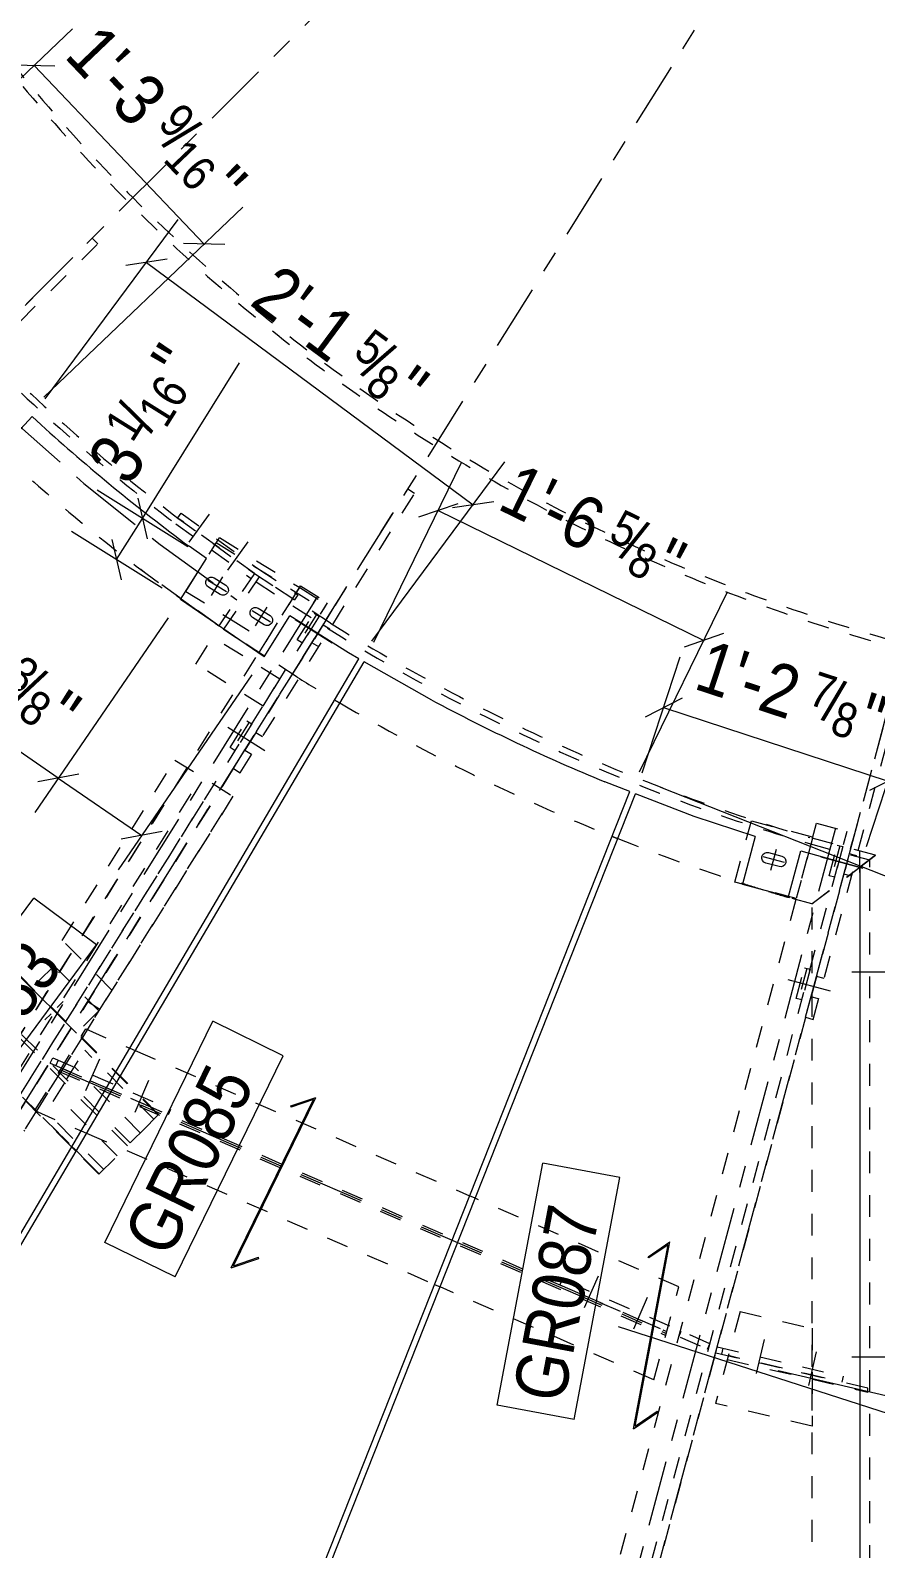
# Model space of a CAD drawing. Header units: millimetres. Extents: x -16923 to 12967, y -5402 to 13813.
# Drawn here: x -11345 to -9992, y -486 to 1944 of the extents above; entities that cross this region are included whole.
import ezdxf

# ---------------------------------------------------------------- set-up
doc = ezdxf.new("R2010")
doc.units = ezdxf.units.MM
doc.header["$LTSCALE"] = 35
for name, pattern in [('XKITLINE00', [0]), ('XKITLINE01', [4, 1, -1, 1, -1]), ('XKITLINE02', [4, 2, -2]), ('XKITLINE03', [6, 3, -1, 1, -1])]:
    doc.linetypes.add(name, pattern=pattern)
for name, color, linetype, lineweight in [('Bolt', 3, 'Continuous', 0), ('Dimension', 7, 'Continuous', 0), ('Graphic object', 3, 'Continuous', 0), ('Grid', 1, 'Continuous', 0), ('Part', 2, 'Continuous', 0), ('Part mark', 3, 'Continuous', 0)]:
    doc.layers.add(name, color=color, linetype=linetype, lineweight=lineweight)
doc.styles.add('ARIAL', font='arial.ttf')

msp = doc.modelspace()

# ---------------------------------------------------------------- linework, layer by layer
at = {"layer": 'Bolt', "color": 8, "linetype": 'XKITLINE00', "lineweight": 0}
for p, q in [((-11090.920053, 1124.970126), (-11058.370563, 1170.000363)), ((-11029.164303, 1080.330829), (-10996.614813, 1125.361066)), ((-11055.494112, 1039.723563), (-11036.981382, 1069.350125)), ((-11064.275655, 1061.867062), (-11063.068322, 1065.053755)), ((-11064.171589, 1058.460905), (-11064.275655, 1061.867062)), ((-11062.771962, 1055.353852), (-11064.171589, 1058.460905)), ((-11063.068322, 1065.053755), (-11060.733402, 1067.535853)), ((-11060.289864, 1053.018932), (-11062.771962, 1055.353852)), ((-11031.424466, 1045.280479), (-11061.051028, 1063.793209)), ((-11060.733402, 1067.535853), (-11057.626349, 1068.93548)), ((-11041.441995, 1041.241476), (-11060.289864, 1053.018932)), ((-11057.626349, 1068.93548), (-11054.220192, 1069.039546)), ((-11054.220192, 1069.039546), (-11051.033499, 1067.832212)), ((-11051.033499, 1067.832212), (-11032.18563, 1056.054756)), ((-11032.18563, 1056.054756), (-11029.703532, 1053.719836)), ((-11029.703532, 1053.719836), (-11028.303905, 1050.612783)), ((-11028.199839, 1047.206626), (-11029.407172, 1044.019934)), ((-11028.303905, 1050.612783), (-11028.199839, 1047.206626)), ((-11038.255302, 1040.034142), (-11041.441995, 1041.241476)), ((-11034.849145, 1040.138209), (-11038.255302, 1040.034142)), ((-11031.742092, 1041.537835), (-11034.849145, 1040.138209)), ((-11029.407172, 1044.019934), (-11031.742092, 1041.537835)), ((-10986.941006, 1020.437743), (-10983.534849, 1020.541809)), ((-10984.80877, 991.225827), (-10966.296039, 1020.852388)), ((-10983.534849, 1020.541809), (-10980.348157, 1019.334476)), ((-10993.590313, 1013.369326), (-10992.382979, 1016.556018)), ((-10993.486247, 1009.963169), (-10993.590313, 1013.369326)), ((-10992.08662, 1006.856115), (-10993.486247, 1009.963169)), ((-10992.382979, 1016.556018), (-10990.048059, 1019.038116)), ((-10989.604522, 1004.521195), (-10992.08662, 1006.856115)), ((-10960.739124, 996.782743), (-10990.365685, 1015.295473)), ((-10990.048059, 1019.038116), (-10986.941006, 1020.437743)), ((-10970.756652, 992.743739), (-10989.604522, 1004.521195)), ((-10980.348157, 1019.334476), (-10961.500287, 1007.55702)), ((-10961.500287, 1007.55702), (-10959.018189, 1005.2221)), ((-10959.018189, 1005.2221), (-10957.618562, 1002.115047)), ((-10957.514496, 998.70889), (-10958.72183, 995.522197)), ((-10957.618562, 1002.115047), (-10957.514496, 998.70889)), ((-10967.56996, 991.536406), (-10970.756652, 992.743739)), ((-10964.163803, 991.640472), (-10967.56996, 991.536406)), ((-10961.05675, 993.040099), (-10964.163803, 991.640472)), ((-10958.72183, 995.522197), (-10961.05675, 993.040099)), ((-10159.557202, 600.135914), (-10150.517947, 633.870872)), ((-10174.427981, 618.739868), (-10174.205165, 622.139333)), ((-10173.332912, 615.513893), (-10174.427981, 618.739868)), ((-10174.205165, 622.139333), (-10172.698397, 625.194765)), ((-10171.086671, 612.952549), (-10173.332912, 615.513893)), ((-10172.698397, 625.194765), (-10170.137052, 627.441006)), ((-10138.170095, 612.483766), (-10171.905054, 621.523021)), ((-10168.031239, 611.44578), (-10171.086671, 612.952549)), ((-10170.137052, 627.441006), (-10166.911078, 628.536075)), ((-10146.563537, 605.693527), (-10168.031239, 611.44578)), ((-10166.911078, 628.536075), (-10163.511612, 628.313259)), ((-10163.511612, 628.313259), (-10142.04391, 622.561006)), ((-10142.04391, 622.561006), (-10138.988478, 621.054237)), ((-10137.376753, 608.812021), (-10139.938097, 606.56578)), ((-10138.988478, 621.054237), (-10136.742237, 618.492893)), ((-10135.869984, 611.867453), (-10137.376753, 608.812021)), ((-10136.742237, 618.492893), (-10135.647168, 615.266918)), ((-10135.647168, 615.266918), (-10135.869984, 611.867453)), ((-10143.164072, 605.470711), (-10146.563537, 605.693527)), ((-10139.938097, 606.56578), (-10143.164072, 605.470711)), ((-9974.530256, 436.720692), (-10030.092757, 436.720692)), ((-9974.530256, 436.720692), (-10030.092757, 436.720692)), ((-11321.893654, 389.799341), (-11312.174772, 380.08046)), ((-11292.707823, 389.799341), (-11302.426704, 380.08046)), ((-11321.893654, 360.613511), (-11312.174772, 370.332392)), ((-11292.707823, 360.613511), (-11302.426704, 370.332392)), ((-9974.530254, -179.229308), (-10030.092755, -179.229308)), ((-9974.530254, -179.229308), (-10030.092755, -179.229308))]:
    msp.add_line(p, q, dxfattribs=at)
at = {"layer": 'Bolt', "color": 8, "linetype": 'XKITLINE02', "lineweight": 0}
for p, q in [((-10862.006684, 963.502692), (-10944.802683, 1015.239374)), ((-10862.006684, 963.502692), (-10934.032468, 1008.509397)), ((-10969.686277, 791.179322), (-11052.482276, 842.916003)), ((-10969.686277, 791.179322), (-11041.712061, 836.186026)), ((-10011.760588, 602.76059), (-10106.065137, 628.029418)), ((-10011.760588, 602.76059), (-10093.797875, 624.742415)), ((-10064.352617, 406.484465), (-10158.657166, 431.753293)), ((-10064.352617, 406.484465), (-10146.389904, 428.46629)), ((-11256.259352, 247.251495), (-11234.103856, 298.205646)), ((-11177.644378, 213.068732), (-11155.488883, 264.022883)), ((-10457.878169, -99.894523), (-10435.722673, -48.940372)), ((-10379.263195, -134.077287), (-10357.1077, -83.123135)), ((-10182.601391, -205.240114), (-10170.026999, -151.119174)), ((-10099.100515, -224.640605), (-10086.526123, -170.519665))]:
    msp.add_line(p, q, dxfattribs=at)
at = {"layer": 'Dimension', "color": 7, "linetype": 'XKITLINE00', "lineweight": 0}
for p, q in [((-11596.126016, 1642.546277), (-11277.570349, 1946.523952)), ((-11306.045843, 1886.767954), (-11372.702569, 1888.328869)), ((-11339.374206, 1887.548411), (-11066.958866, 1602.068728)), ((-11323.710676, 1357.066594), (-11005.155009, 1661.044268)), ((-11321.353619, 1354.378089), (-11108.512245, 1641.359088)), ((-11033.630502, 1601.288271), (-11100.287229, 1602.849185)), ((-11126.424831, 1577.634904), (-11192.378213, 1567.851911)), ((-11159.401522, 1572.743408), (-10636.398694, 1184.854867)), ((-11165.930165, 1162.896385), (-11010.363378, 1411.855286)), ((-11165.930165, 1162.896385), (-11010.363378, 1411.855286)), ((-10798.35079, 966.489549), (-10585.509416, 1253.470548)), ((-10795.540857, 965.126414), (-10655.024283, 1252.482547)), ((-11093.144965, 1117.415145), (-11238.376661, 1208.165981)), ((-11173.429471, 1195.379447), (-11158.430859, 1130.413323)), ((-10661.019296, 1186.560683), (-10724.083893, 1164.91785)), ((-10692.551594, 1175.739266), (-10267.174267, 967.730604)), ((-10603.422002, 1189.746364), (-10669.375385, 1179.963371)), ((-11134.3093, 1051.538438), (-11279.540996, 1142.289274)), ((-11207.0945, 1097.019679), (-11165.930165, 1162.896385)), ((-11214.593806, 1129.502741), (-11199.595194, 1064.536617)), ((-10370.083886, 757.280624), (-10229.646956, 1044.473885)), ((-11124.428825, 1004.131047), (-11338.285034, 692.436088)), ((-10235.641968, 978.552021), (-10298.706565, 956.909188)), ((-10365.683487, 755.673889), (-10304.863511, 941.386461)), ((-10990.852978, 912.483673), (-11204.709187, 600.788714)), ((-11300.563733, 747.414803), (-11508.651093, 890.185075)), ((-11300.563733, 747.414803), (-11508.651093, 890.185075)), ((-10301.711983, 875.267627), (-10361.190144, 845.136182)), ((-10331.451063, 860.201904), (-9972.195842, 742.547544)), ((-10006.428265, 638.019529), (-9945.608289, 823.7321)), ((-11267.789328, 753.51622), (-11333.338138, 741.313386)), ((-9942.456761, 757.613266), (-10001.934923, 727.481821)), ((-11300.563733, 747.414803), (-11166.987885, 655.767429)), ((-10336.475869, 732.910568), (-8068.528556, -163.654481)), ((-11134.21348, 661.868846), (-11199.76229, 649.666012)), ((-10404.084151, -130.322169), (-8635.693045, -700.111797)), ((-10148.029147, -200.358091), (-8634.984708, -551.896975))]:
    msp.add_line(p, q, dxfattribs=at)
at = {"layer": 'Dimension', "color": 3}
for p in [(-11339.374206, 1887.548411), (-11066.958866, 1602.068728), (-11159.401522, 1572.743408), (-10692.551594, 1175.739266), (-10636.398694, 1184.854867), (-11165.930165, 1162.896385), (-11207.0945, 1097.019679), (-10267.174267, 967.730604), (-10331.451063, 860.201904), (-11300.563733, 747.414803), (-11166.987885, 655.767429)]:
    msp.add_point(p, dxfattribs=at)
at = {"layer": 'Graphic object', "color": 3, "linetype": 'XKITLINE00', "lineweight": 0}
msp.add_line((-10017.370159, 596.257861), (-10017.370159, 630.687908), dxfattribs=at)
at = {"layer": 'Grid', "color": 1, "linetype": 'XKITLINE03', "lineweight": 0}
for p, q in [((-10645.784694, -1656.111078), (-9184.699421, 3796.733397)), ((-12155.173587, -1053.571516), (-9137.256882, 3776.104794)), ((-13133.257541, -275.56841), (-9106.249067, 3751.440064))]:
    msp.add_line(p, q, dxfattribs=at)
at = {"layer": 'Part', "color": 8, "linetype": 'XKITLINE01', "lineweight": 0}
for p, q in [((-11189.941616, 159.064486), (-12698.624644, 1667.747515)), ((-11185.451488, 163.554614), (-12694.134516, 1672.237643)), ((-11279.251817, 157.157913), (-12744.233032, 1622.139127)), ((-12743.525925, 1622.846234), (-11278.727668, 158.047978)), ((-12743.525925, 1622.846234), (-11278.727668, 158.047978)), ((-11403.214735, 1454.474396), (-11246.060261, 1611.628869)), ((-11246.060261, 1611.628869), (-11237.080005, 1602.648613)), ((-11411.534344, 1428.194274), (-11237.080005, 1602.648613)), ((-10861.222921, 993.2165), (-10730.101859, 1203.054063)), ((-10858.64662, 1021.305358), (-10740.87207, 1209.784037)), ((-10730.101859, 1203.054063), (-10740.87207, 1209.784037)), ((-11109.312748, 1163.922313), (-11103.824312, 1171.515229)), ((-11103.824312, 1171.515229), (-10980.794702, 1082.584959)), ((-11112.583136, 1154.341374), (-10991.586964, 1066.884299)), ((-11109.404225, 1163.79576), (-11109.312748, 1163.922313)), ((-11109.404225, 1163.79576), (-10986.196553, 1074.736781)), ((-10986.204097, 1074.742586), (-11106.813796, 1161.920314)), ((-11096.326506, 1046.275818), (-11044.750564, 1128.814579)), ((-11047.53419, 1124.359846), (-10876.050267, 1017.204798)), ((-11044.750564, 1128.814579), (-11042.486709, 1132.437504)), ((-11042.486709, 1132.437504), (-10914.083992, 1052.202581)), ((-11168.353428, 1081.078284), (-11103.755757, 1034.386532)), ((-11049.439934, 995.126588), (-11168.353428, 1081.078284)), ((-10986.204097, 1074.742586), (-11043.521828, 991.066132)), ((-11035.667723, 985.677373), (-10978.352193, 1069.350614)), ((-10986.196553, 1074.736781), (-10922.212193, 1032.837859)), ((-10980.794702, 1082.584959), (-10916.994148, 1040.806399)), ((-10864.625615, 995.222578), (-10978.352193, 1069.350614)), ((-11096.326506, 1046.275818), (-11032.866464, 1006.621582)), ((-10983.735049, 1061.492344), (-10869.64617, 987.128157)), ((-10920.077279, 1042.825328), (-10912.497674, 1054.955232)), ((-10919.982381, 1042.763186), (-10914.083992, 1052.202581)), ((-10914.083992, 1052.202581), (-10871.002786, 1025.282456)), ((-10912.497674, 1054.955232), (-10858.64662, 1021.305358)), ((-11808.248295, -474.409077), (-10869.416831, 1028.035333)), ((-11103.755757, 1034.386532), (-11049.439934, 995.126588)), ((-11020.166012, 762.820299), (-10858.64662, 1021.305358)), ((-10979.001317, 948.527156), (-10925.16525, 1034.682873)), ((-10967.923789, 966.040895), (-10925.070224, 1034.620934)), ((-10925.16525, 1034.682873), (-10925.125901, 1034.745844)), ((-10925.125901, 1034.745844), (-10920.077279, 1042.825328)), ((-10925.070224, 1034.620934), (-10925.031003, 1034.683702)), ((-10925.031003, 1034.683702), (-10919.982381, 1042.763186)), ((-10916.994148, 1040.806399), (-10922.212193, 1032.837859)), ((-10892.010185, 1027.177661), (-10886.962704, 1035.25532)), ((-10876.050267, 1017.204798), (-10871.002786, 1025.282456)), ((-10871.958356, 1000.002127), (-10858.64662, 1021.305358)), ((-10871.958356, 1000.002127), (-11760.008784, -421.175636)), ((-11032.866464, 1006.621582), (-11024.781649, 1001.569629)), ((-11024.781649, 1001.569629), (-10967.923789, 966.040895)), ((-10917.874339, 968.461546), (-10890.95444, 1011.54239)), ((-10887.349973, 1009.290069), (-10914.269871, 966.209225)), ((-10882.876782, 1006.494909), (-10909.79668, 963.414065)), ((-10890.95444, 1011.54239), (-10882.876782, 1006.494909)), ((-11080.440356, 929.986249), (-11053.520457, 973.067092)), ((-10945.818349, 905.767345), (-11053.520457, 973.067092)), ((-11049.439934, 995.126588), (-11043.621339, 990.920858)), ((-11043.521828, 991.066132), (-11043.621339, 990.920858)), ((-11043.621339, 990.920858), (-11043.521828, 991.066132)), ((-11035.769315, 985.529063), (-11035.667723, 985.677373)), ((-11035.769315, 985.529063), (-11035.667723, 985.677373)), ((-10970.162982, 942.766248), (-11035.769315, 985.529063)), ((-11035.769315, 985.529063), (-11029.412903, 981.385895)), ((-11029.412903, 981.385895), (-10970.162982, 942.766248)), ((-11009.395801, 756.090324), (-10861.222921, 993.2165)), ((-10865.963349, 985.63023), (-10876.733559, 992.360205)), ((-10979.757523, 947.316972), (-10979.001317, 948.527156)), ((-10909.79668, 963.414065), (-10917.874339, 968.461546)), ((-10883.629267, 957.358851), (-10894.399478, 964.088825)), ((-11818.851393, -395.51392), (-10979.757523, 947.316972)), ((-10972.738248, 862.686502), (-11080.440356, 929.986249)), ((-10918.178199, 908.882085), (-10970.162982, 942.766248)), ((-10972.738248, 862.686502), (-10945.818349, 905.767345)), ((-10025.447207, 659.019943), (-9967.924677, 873.696946)), ((-10019.721105, 631.321012), (-9955.657419, 870.409944)), ((-11140.550207, 208.455895), (-11781.342214, 849.247902)), ((-11140.550138, 208.455826), (-11781.342214, 849.247902)), ((-11139.843031, 209.162933), (-11780.664343, 849.984245)), ((-11025.553931, 796.138176), (-10998.634033, 839.219019)), ((-10995.029566, 836.966698), (-11021.949464, 793.885855)), ((-10990.556375, 834.171538), (-11017.476273, 791.090695)), ((-10998.634033, 839.219019), (-10990.556375, 834.171538)), ((-10973.642943, 813.306857), (-10984.413154, 820.036832)), ((-11017.476273, 791.090695), (-11025.553931, 796.138176)), ((-10991.308862, 785.035478), (-11002.079072, 791.765452)), ((-11094.20699, 764.159539), (-11760.029856, -301.379784)), ((-11294.089503, 487.718777), (-11113.727954, 776.357592)), ((-11113.727954, 776.357592), (-11020.834971, 718.311614)), ((-11020.166012, 762.820299), (-11009.395801, 756.090324)), ((-11773.929464, -376.049339), (-11070.647112, 749.437694)), ((-11754.408499, -388.247391), (-11051.126147, 737.239641)), ((-11743.638287, -394.977365), (-11040.355936, 730.509666)), ((-11723.948984, -407.280609), (-11020.834971, 718.311614)), ((-11020.834971, 718.311614), (-11355.659927, 182.479676)), ((-10496.251226, -1048.975546), (-10037.714465, 662.306944)), ((-10217.254612, 581.08237), (-10190.958598, 679.220432)), ((-10190.958598, 679.220432), (-10135.298246, 664.306286)), ((-10092.820535, 652.924418), (-10135.298246, 664.306286)), ((-10104.335252, 364.605751), (-10025.447207, 659.019943)), ((-10093.299853, 651.135581), (-10086.783497, 675.454952)), ((-10086.783497, 675.454952), (-10025.447207, 659.019943)), ((-10031.98423, 634.62344), (-10025.447207, 659.019943)), ((-10527.109547, -967.864239), (-10093.299853, 651.135581)), ((-10031.98423, 634.62344), (-10465.71225, -984.071567)), ((-10093.299853, 651.135581), (-10119.11655, 554.786355)), ((-10099.872068, 643.043614), (-10001.922528, 616.666054)), ((-9992.370975, 623.955692), (-10097.189222, 652.182978)), ((-10093.299853, 651.135581), (-10092.820535, 652.924418)), ((-10066.63692, 591.168645), (-10053.488913, 640.237677)), ((-10049.383429, 639.137616), (-10062.531436, 590.068584)), ((-10044.288469, 637.772425), (-10057.436477, 588.703393)), ((-10053.488913, 640.237677), (-10044.288469, 637.772425)), ((-10092.067994, 361.318749), (-10019.721105, 631.321012)), ((-10022.013831, 622.764443), (-10034.281089, 626.051445)), ((-10017.392753, 604.703297), (-9991.992753, 624.088293)), ((-9992.370975, 623.955692), (-10017.392753, 604.859351)), ((-10001.517753, -1074.9099), (-10001.517753, 616.81892)), ((-10094.254203, 546.199551), (-10017.392753, 604.859351)), ((-10093.592753, 546.548309), (-10017.392753, 604.703297)), ((-10057.436477, 588.703393), (-10066.63692, 591.168645)), ((-10030.642081, 590.563374), (-10042.909339, 593.850376)), ((-10119.11655, 554.786355), (-10217.254612, 581.08237)), ((-10094.254203, 546.199551), (-10125.806251, 554.696437)), ((-10093.592753, -964.673138), (-10093.592753, 546.548309)), ((-11214.597491, 408.226763), (-11294.089503, 487.718777)), ((-11307.300738, 447.048475), (-11343.221763, 411.127451)), ((-11307.300738, 447.048475), (-11235.458689, 375.206426)), ((-10119.228949, 394.89252), (-10106.080942, 443.961552)), ((-10101.975458, 442.861491), (-10115.123465, 393.792459)), ((-10096.880498, 441.496301), (-10110.028506, 392.427269)), ((-10106.080942, 443.961552), (-10096.880498, 441.496301)), ((-10074.605861, 426.488315), (-10086.873119, 429.775317)), ((-11343.221763, 411.127451), (-11271.379714, 339.285402)), ((-11233.864635, 377.279394), (-11253.438438, 389.50638)), ((-10110.028506, 392.427269), (-10119.228949, 394.89252)), ((-10083.234111, 394.287246), (-10095.501369, 397.574248)), ((-11235.458689, 375.206426), (-11271.379714, 339.285402)), ((-10104.335252, 364.605751), (-10092.067994, 361.318749)), ((-11337.977188, 215.271487), (-11256.320565, 345.949401)), ((-11256.320565, 345.949401), (-11186.06419, 315.40106)), ((-11287.18646, 265.289586), (-11252.651457, 320.557143)), ((-11140.550208, 208.455894), (-11252.651457, 320.557143)), ((-11313.27772, 291.086706), (-11309.489604, 299.798777)), ((-11309.489604, 299.798777), (-11120.306055, 217.539428)), ((-11300.754612, 296.000694), (-11304.542729, 287.288623)), ((-11147.621276, 201.384826), (-11258.09004, 311.85359)), ((-11186.06419, 315.40106), (-11177.268339, 311.576515)), ((-11177.268339, 311.576515), (-10641.950688, 78.813776)), ((-11313.27772, 291.086706), (-11124.094171, 208.827358)), ((-11298.850056, 277.887988), (-10327.810292, -144.332119)), ((-11295.447697, 283.332901), (-10326.148538, -138.130369)), ((-11169.174809, 179.831293), (-11274.667548, 285.324033)), ((-11290.63996, 259.762831), (-11325.174964, 204.495273)), ((-11189.941616, 159.064486), (-11290.63996, 259.762831)), ((-11185.451488, 163.554614), (-11287.18646, 265.289586)), ((-11206.218294, 142.787808), (-11303.158872, 239.728385)), ((-11337.977188, 215.271487), (-11263.977466, 183.095492)), ((-11325.174964, 204.495273), (-11234.842896, 114.163206)), ((-11227.771829, 121.234274), (-11319.736381, 213.198825)), ((-11234.842896, 114.163206), (-11140.550207, 208.455895)), ((-11140.550208, 208.455894), (-11185.451488, 163.554614)), ((-11140.550138, 208.455826), (-11139.843031, 209.162933)), ((-11124.094171, 208.827358), (-11120.306055, 217.539428)), ((-11263.977466, 183.095492), (-11255.181615, 179.270947)), ((-11255.181615, 179.270947), (-10698.142878, -62.936389)), ((-11279.251817, 157.157913), (-11272.298479, 150.204575)), ((-11278.727668, 158.047978), (-11271.77433, 151.094639)), ((-11278.727668, 158.047978), (-11271.77433, 151.094639)), ((-11235.549934, 113.45603), (-11272.298479, 150.204575)), ((-11234.842896, 114.163206), (-11271.77433, 151.094639)), ((-11234.842827, 114.163137), (-11271.77433, 151.094639)), ((-11234.842896, 114.163206), (-11189.941616, 159.064486)), ((-11235.549934, 113.45603), (-11234.842827, 114.163137)), ((-10633.215596, 75.015649), (-10641.950688, 78.813776)), ((-10307.038369, -66.810245), (-10633.215596, 75.015649)), ((-10698.142878, -62.936389), (-10689.407786, -66.734515)), ((-10346.920462, -215.652242), (-10689.407786, -66.734515)), ((-10497.50166, -63.623911), (-10261.210495, -166.366234)), ((-10493.713542, -54.911841), (-10497.501658, -63.623912)), ((-10257.422378, -157.654163), (-10493.713543, -54.91184)), ((-10346.920462, -215.652242), (-10307.038369, -66.810245)), ((-10209.116888, -106.181818), (-10248.583069, -253.471608)), ((-10209.116888, -106.181818), (-10093.592753, -133.022554)), ((-10307.009093, -146.452436), (-10303.220977, -137.740366)), ((-10093.592753, -133.022554), (-10093.592753, -289.481867)), ((-10261.210495, -166.366234), (-10257.422381, -157.654162)), ((-10247.829834, -172.156361), (-10245.679882, -162.902837)), ((-10245.679882, -162.902837), (-10043.516382, -209.873256)), ((-10236.402012, -165.058446), (-10238.551965, -174.31197)), ((-10247.829834, -172.156361), (-10045.666335, -219.12678)), ((-10229.672191, -182.895251), (-10004.692753, -235.166696)), ((-10004.692753, -228.647558), (-10228.027766, -176.758176)), ((-10045.666335, -219.12678), (-10043.516382, -209.873256)), ((-10004.692753, -235.166696), (-10004.692752, -228.647558)), ((-10093.592753, -289.481867), (-10248.583069, -253.471608))]:
    msp.add_line(p, q, dxfattribs=at)
at = {"layer": 'Part', "color": 2, "linetype": 'XKITLINE00', "lineweight": 0}
for p, q in [((-11860.941495, 762.782593), (-11342.203205, 1326.265908)), ((-11328.07724, 1312.816871), (-11342.203205, 1326.265908)), ((-11063.463282, 1098.86797), (-11091.076521, 1118.315407)), ((-11104.627617, 1032.991264), (-11063.463282, 1098.86797)), ((-10971.051769, 941.34389), (-11104.627617, 1032.991264)), ((-10971.051769, 941.34389), (-10929.835043, 1007.30444)), ((-10836.152547, 947.980654), (-10929.835043, 1007.30444)), ((-10819.200377, 938.377368), (-10836.152547, 947.980654)), ((-11644.304766, -462.743343), (-10819.200377, 938.377368)), ((-11636.101502, -467.574165), (-10810.915981, 933.684316)), ((-10702.730439, 872.397963), (-10810.915981, 933.684316)), ((-10385.45901, 725.838525), (-10425.572333, 741.311942)), ((-10984.801493, -786.060115), (-10385.45901, 725.838525)), ((-10975.951503, -789.568404), (-10376.576538, 722.412178)), ((-10282.504033, 686.124409), (-10376.576538, 722.412178)), ((-10184.624794, 653.789476), (-10282.504033, 686.124409)), ((-10184.624794, 653.789476), (-10204.987355, 577.795365)), ((-10131.383802, 558.073353), (-10111.82092, 631.083025)), ((-10111.82092, 631.083025), (-10017.392753, 604.951232)), ((-10017.392753, 604.951232), (-10017.392754, -1056.383179)), ((-10204.987355, 577.795365), (-10131.383802, 558.073353)), ((-11023.987423, -36.445834), (-10892.200653, 233.057869)), ((-11023.987423, -36.445834), (-10892.200653, 233.057869)), ((-11020.069655, -32.986816), (-10888.282885, 236.516888)), ((-11020.069655, -32.986816), (-10888.282885, 236.516888)), ((-10928.411933, 222.745194), (-10888.282885, 236.516888)), ((-10928.411933, 222.745194), (-10888.282885, 236.516888)), ((-10927.762729, 220.853493), (-10928.411933, 222.745194)), ((-10927.762729, 220.853493), (-10928.411933, 222.745194)), ((-10892.200653, 233.057869), (-10927.762729, 220.853493)), ((-10892.200653, 233.057869), (-10927.762729, 220.853493)), ((-10379.899902, -294.076525), (-10324.210845, 0.709381)), ((-10377.038361, -289.703278), (-10321.349304, 5.082628)), ((-10356.396801, -18.827057), (-10321.349304, 5.082628)), ((-10324.210845, 0.709381), (-10355.269688, -20.479212)), ((-11023.987423, -36.445834), (-10979.291404, -21.106819)), ((-11023.987423, -36.445834), (-10979.291404, -21.106819)), ((-11020.069655, -32.986816), (-10979.940608, -19.215118)), ((-11020.069655, -32.986816), (-10979.940608, -19.215118)), ((-10979.291404, -21.106819), (-10979.940608, -19.215118)), ((-10979.291404, -21.106819), (-10979.940608, -19.215118)), ((-10355.269688, -20.479212), (-10356.396801, -18.827057)), ((-10377.038361, -289.703278), (-10341.990865, -265.793595)), ((-10340.863751, -267.445749), (-10341.990865, -265.793595)), ((-10379.899902, -294.076525), (-10340.863751, -267.445749))]:
    msp.add_line(p, q, dxfattribs=at)
at = {"layer": 'Part', "color": 8, "linetype": 'XKITLINE03', "lineweight": 0}
for p, q in [((-11376.249515, 1322.612269), (-11259.408997, 1219.097948)), ((-11259.408997, 1219.097948), (-11137.583612, 1121.499299)), ((-11137.583612, 1121.499299), (-11014.912718, 1032.831722)), ((-10885.572147, 1038.130295), (-11824.403611, -464.314115)), ((-10056.115352, 667.237447), (-10514.652113, -1044.045043)), ((-11297.148877, 280.610444), (-10326.979415, -141.231244))]:
    msp.add_line(p, q, dxfattribs=at)
at = {"layer": 'Part', "color": 8, "linetype": 'XKITLINE01', "lineweight": 0}
for centre, radius, start, end in [((-9229.992753, 3627.696377), 2769.39375, 75, 285), ((-9229.992753, 3627.696377), 2759.39375, 75, 285), ((-9229.702786, 3627.802203), 3108.576345, 167.406571392, 232.720407102), ((-9229.702786, 3627.802203), 3099.051345, 167.406571392, 232.720407102), ((-9229.702786, 3627.802203), 3200.651345, 227.450241049, 232.720407102), ((-9216.448808, 3652.506082), 3136.447193, 238.190792824, 253.640476526), ((-9216.448808, 3652.506082), 3126.922193, 238.190792824, 253.640476526), ((-9216.448808, 3652.506082), 3228.522193, 238.190792824, 239.438859947), ((-9216.448808, 3652.506082), 3228.522193, 239.438859947, 239.607851473), ((-9216.448808, 3652.506082), 3228.522193, 239.607851473, 248.230104323), ((-9216.448808, 3652.506082), 3228.522193, 248.230104323, 248.399067734), ((-9216.448808, 3652.506082), 3228.522193, 248.399067734, 252.175336813), ((-9216.448808, 3652.506082), 3228.522193, 252.175336813, 252.941778314), ((-9216.448808, 3652.506082), 3228.522193, 252.941778314, 253.640476526), ((-9230.088163, 3627.450065), 4673.34162, 239.564762842, 248.31738925), ((-9230.088163, 3627.450065), 4765.41662, 239.086810378, 258.645295801), ((-9230.088163, 3627.450065), 4774.94162, 239.086810378, 258.645295801)]:
    msp.add_arc(centre, radius, start, end, dxfattribs=at)
at = {"layer": 'Part', "color": 2, "linetype": 'XKITLINE00', "lineweight": 0}
for start, end in [(227.8125, 233.4375), (241.875, 247.5)]:
    msp.add_arc((-9229.992753, 3627.696377), 3124.2, start, end, dxfattribs=at)
at = {"layer": 'Part mark', "color": 7, "linetype": 'XKITLINE00', "lineweight": 0}
for p, q in [((-11574.694145, 238.714394), (-11339.927768, 555.255689)), ((-11239.258262, 480.593028), (-11339.927768, 555.255689)), ((-11474.024639, 164.051734), (-11239.258262, 480.593028)), ((-11226.082835, 4.249739), (-11052.959595, 358.286441)), ((-10940.365439, 303.228124), (-11052.959595, 358.286441)), ((-11113.488679, -50.808578), (-10940.365439, 303.228124)), ((-10597.902561, -255.920193), (-10524.74598, 131.328768)), ((-10401.589342, 108.062809), (-10524.74598, 131.328768)), ((-10474.745923, -279.186152), (-10401.589342, 108.062809)), ((-11113.488679, -50.808578), (-11226.082835, 4.249739)), ((-10474.745923, -279.186152), (-10597.902561, -255.920193))]:
    msp.add_line(p, q, dxfattribs=at)

# ---------------------------------------------------------------- texts
at = {"layer": 'Dimension', "color": 3, "style": 'ARIAL', "width": 0.85}
for s, height, rotation, p in [("1'-3", 83.3437467, -46.34082647, (-11292.692823, 1902.00905)), ('9', 55.562499, -46.34082647, (-11143.048947, 1793.478725)), ('/', 66.674999, -46.34082647, (-11135.187509, 1761.095229)), ('16', 55.5624992, -46.34082647, (-11134.452658, 1736.180091)), ('"', 83.343747, -46.34082647, (-11077.55235, 1676.55099)), ("2'-1", 83.3437467, -36.560436907, (-10996.274883, 1506.235519)), ('5', 55.562499, -36.560436907, (-10830.371985, 1424.698111)), ('"', 83.343747, 58.000517601, (-11084.928812, 1375.095714)), ('/', 66.674999, -36.560436907, (-10817.124631, 1394.12033)), ('"', 83.343747, -36.560436907, (-10779.068158, 1345.142701)), ('16', 55.5624992, 58.000517601, (-11128.605459, 1305.198467)), ('8', 55.562499, -36.560436907, (-10812.168775, 1369.691995)), ('/', 66.674999, 58.000517601, (-11152.562137, 1298.315032)), ('1', 55.562499, 58.000517601, (-11181.989178, 1282.677184)), ('3', 83.343747, 58.000517601, (-11186.47486, 1212.588067)), ("1'-6", 83.3437467, -26.058120523, (-10599.821692, 1179.101241)), ('5', 55.562499, -26.058120523, (-10421.834192, 1129.175589)), ('/', 66.674999, -26.058120523, (-10403.234288, 1101.525333)), ('8', 55.562499, -26.058120523, (-10393.908019, 1078.409867)), ('"', 83.343747, -26.058120523, (-10356.886599, 1060.306466)), ("1'-2", 83.3437467, -18.134114216, (-10285.440113, 891.175705)), ('3', 55.562499, -34.451952221, (-11388.292481, 901.10003)), ('/', 66.674999, -34.451952221, (-11373.929121, 871.030329)), ('7', 55.562499, -18.134114216, (-10102.268842, 866.267742)), ('/', 66.674999, -18.134114216, (-10080.03418, 841.446122)), ('8', 55.562499, -34.451952221, (-11368.077888, 846.80086)), ('"', 83.343747, -34.451952221, (-11334.096497, 823.485977)), ('"', 83.343747, -18.134114216, (-10028.445916, 807.011339)), ('8', 55.562499, -18.134114216, (-10067.609834, 819.837334))]:
    msp.add_text(s, height=height, rotation=rotation, dxfattribs=at).set_placement(p)
at = {"layer": 'Part mark', "color": 3, "style": 'ARIAL', "width": 0.85}
for s, rotation, p in [('GR083', 53.439773552, (-11478.382111, 193.428807)), ('GR085', 63.942089937, (-11123.128864, -22.718245)), ('GR087', 79.303088424, (-10491.482703, -254.652905))]:
    msp.add_text(s, height=83.3350015, rotation=rotation, dxfattribs=at).set_placement(p)

doc.saveas('drawing.dxf')
